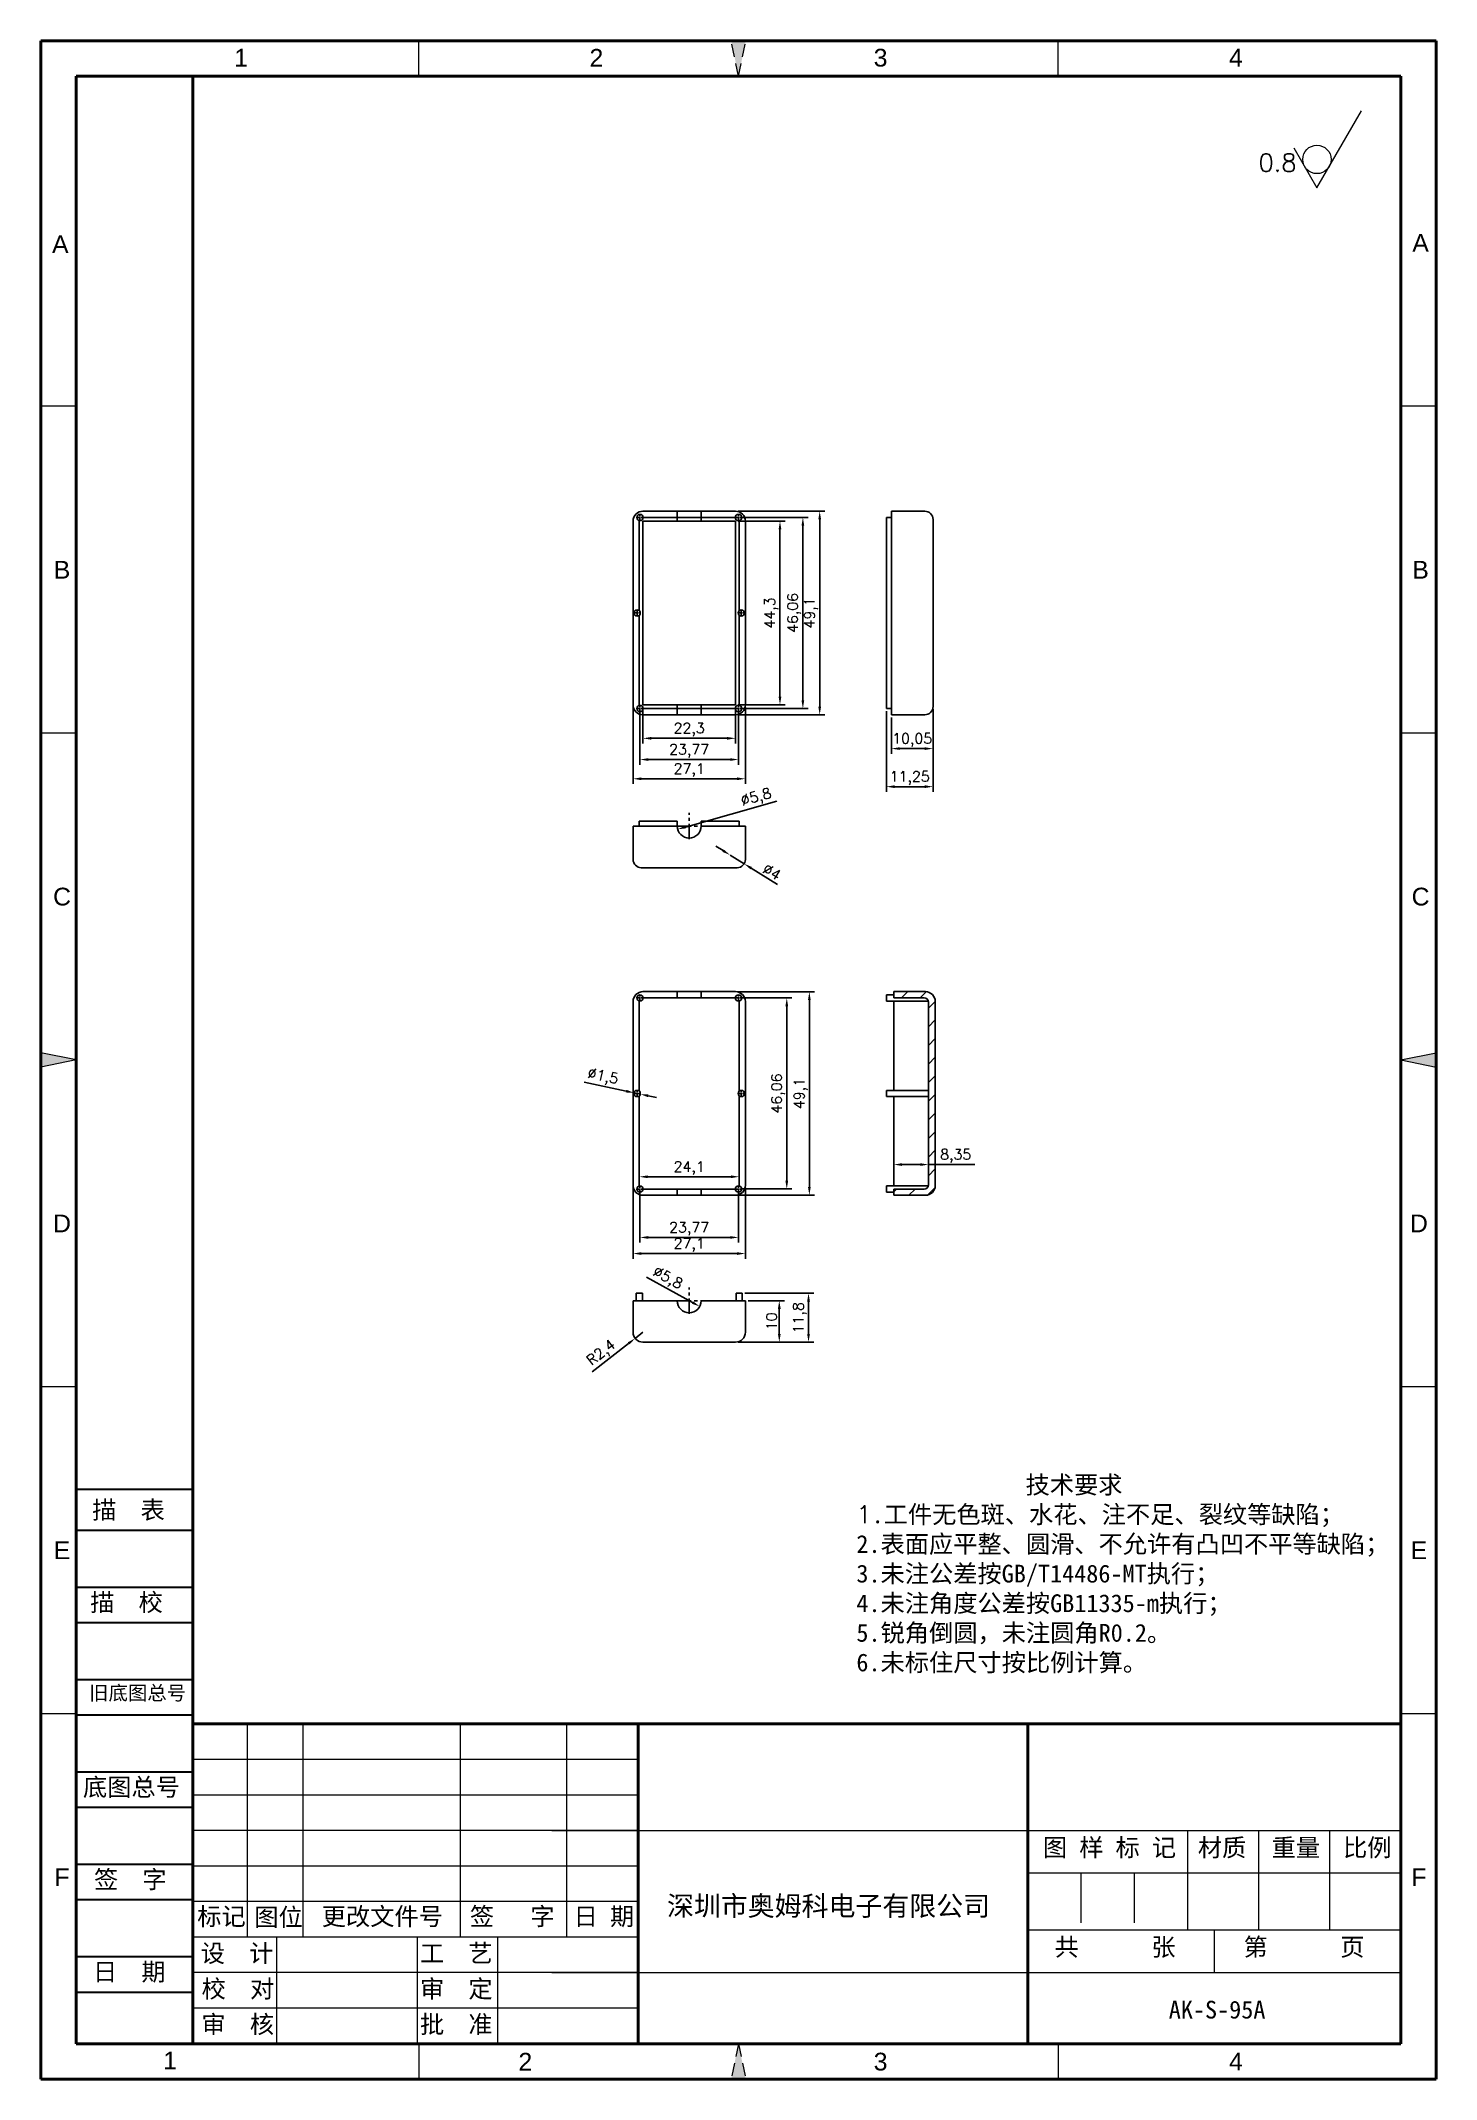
# Model space of a CAD drawing. Header units: millimetres. Extents: x 66954 to 67290, y -471 to 20.
import ezdxf
from ezdxf.enums import TextEntityAlignment as Align

# ---------------------------------------------------------------- set-up
doc = ezdxf.new("R2010")
doc.units = ezdxf.units.MM
for name, pattern in [('ACAD_ISO10W100', [18, 12, -3, 0, -3]), ('CENTER', [50.8, 31.75, -6.35, 6.35, -6.35]), ('HIDDEN2', [4.7625, 3.175, -1.5875])]:
    doc.linetypes.add(name, pattern=pattern)
for name, color, linetype, lineweight in [('dim', 82, 'Continuous', 9), ('图层1', 7, 'ACAD_ISO10W100', 15), ('图层2', 7, 'Continuous', 30), ('图层3', 7, 'Continuous', 15), ('图层4', 7, 'Continuous', 40), ('图层5', 7, 'HIDDEN2', 15), ('细实线', 3, 'Continuous', 18)]:
    doc.layers.add(name, color=color, linetype=linetype, lineweight=lineweight)
doc.layers.add('尺寸线', color=7, linetype='Continuous')
doc.styles.get("Standard").update_dxf_attribs({"font": 'txt', "bigfont": 'gbcbig.shx'})
doc.styles.add('样式 3', font='arial.ttf', dxfattribs={"height": 3.8})
doc.dimstyles.new('ISO-25', dxfattribs={"dimtxt": 2.5, "dimasz": 2.5, "dimexe": 1.25, "dimexo": 0.625, "dimtad": 1, "dimtxsty": 'Standard', "dimcen": 2.5, "dimadec": 0, "dimazin": 0, "dimtfac": 1, "dimtmove": 0, "dimatfit": 3, "dimfxl": 0, "dimarcsym": 0})

# ---------------------------------------------------------------- blocks, each defined once
blk = doc.blocks.new('*D5508')
at = {"layer": 'Defpoints', "color": 0}
for p in [(67123.83, -283.54), (67132, -283.54), (67121.43, -293.54)]:
    blk.add_point(p, dxfattribs=at)
at = {"layer": 'dim', "color": 0, "lineweight": -2}
for p, q in [((67124.46, -283.54), (67133.25, -283.54)), ((67132, -291.54), (67132, -285.54)), ((67122.06, -293.54), (67133.25, -293.54))]:
    blk.add_line(p, q, dxfattribs=at)
at = {"layer": 'dim', "color": 0}
for points in [[(67131.67, -285.54), (67132.34, -285.54), (67132, -283.54)], [(67131.67, -291.54), (67132.34, -291.54), (67132, -293.54)]]:
    blk.add_solid(points, dxfattribs=at)
at = {"layer": 'dim', "color": 0, "insert": (67130.13, -288.54), "char_height": 2.5, "attachment_point": 5, "rotation": 90}
blk.add_mtext('10', dxfattribs=at)
blk = doc.blocks.new('*D5509')
at = {"layer": 'Defpoints', "color": 0}
for p in [(67123.06, -281.74), (67139.05, -281.74), (67121.43, -293.54)]:
    blk.add_point(p, dxfattribs=at)
at = {"layer": 'dim', "color": 0, "lineweight": -2}
for p, q in [((67123.69, -281.74), (67140.3, -281.74)), ((67139.05, -291.54), (67139.05, -283.74)), ((67122.06, -293.54), (67140.3, -293.54))]:
    blk.add_line(p, q, dxfattribs=at)
at = {"layer": 'dim', "color": 0}
for points in [[(67138.72, -283.74), (67139.39, -283.74), (67139.05, -281.74)], [(67138.72, -291.54), (67139.39, -291.54), (67139.05, -293.54)]]:
    blk.add_solid(points, dxfattribs=at)
at = {"layer": 'dim', "color": 0, "insert": (67136.97, -287.64), "char_height": 2.5, "attachment_point": 5, "rotation": 90}
blk.add_mtext('11,8', dxfattribs=at)
blk = doc.blocks.new('*D5510')
at = {"layer": 'Defpoints', "color": 0}
for p in [(67097.24, -292.62), (67099.13, -291.14)]:
    blk.add_point(p, dxfattribs=at)
at = {"layer": 'dim', "color": 0, "lineweight": -2}
for p, q in [((67086.86, -300.72), (67095.66, -293.85)), ((67099.13, -291.14), (67097.24, -292.62))]:
    blk.add_line(p, q, dxfattribs=at)
at = {"layer": 'dim', "color": 0}
blk.add_solid([(67095.46, -293.59), (67095.87, -294.11), (67097.24, -292.62)], dxfattribs=at)
at = {"layer": 'dim', "color": 0, "insert": (67089.19, -296.26), "char_height": 2.5, "attachment_point": 5, "rotation": 37.9778}
blk.add_mtext('R2,4', dxfattribs=at)
blk = doc.blocks.new('*D5511')
at = {"layer": 'Defpoints', "color": 0}
for p in [(67107.74, -282.15), (67112.82, -284.94)]:
    blk.add_point(p, dxfattribs=at)
at = {"layer": 'dim', "color": 0, "lineweight": -2}
blk.add_line((67099.98, -277.87), (67111.07, -283.98), dxfattribs=at)
at = {"layer": 'dim', "color": 0}
blk.add_solid([(67111.23, -283.69), (67110.91, -284.27), (67112.82, -284.94)], dxfattribs=at)
at = {"layer": 'dim', "color": 0, "insert": (67105, -278.26), "char_height": 2.5, "attachment_point": 5, "rotation": 331.157}
blk.add_mtext('∅5,8', dxfattribs=at)
blk = doc.blocks.new('*D5512')
at = {"layer": 'Defpoints', "color": 0}
for p in [(67121.43, -209.03), (67139.25, -209.03), (67121.43, -258.13)]:
    blk.add_point(p, dxfattribs=at)
at = {"layer": 'dim', "color": 0, "lineweight": -2}
for p, q in [((67122.06, -209.03), (67140.5, -209.03)), ((67139.25, -256.13), (67139.25, -211.03)), ((67122.06, -258.13), (67140.5, -258.13))]:
    blk.add_line(p, q, dxfattribs=at)
at = {"layer": 'dim', "color": 0}
for points in [[(67138.92, -211.03), (67139.58, -211.03), (67139.25, -209.03)], [(67138.92, -256.13), (67139.58, -256.13), (67139.25, -258.13)]]:
    blk.add_solid(points, dxfattribs=at)
at = {"layer": 'dim', "color": 0, "insert": (67137.17, -233.58), "char_height": 2.5, "attachment_point": 5, "rotation": 90}
blk.add_mtext('49,1', dxfattribs=at)
blk = doc.blocks.new('*D5513')
at = {"layer": 'Defpoints', "color": 0}
for p in [(67122.17, -210.55), (67133.81, -210.55), (67122.17, -256.61)]:
    blk.add_point(p, dxfattribs=at)
at = {"layer": 'dim', "color": 0, "lineweight": -2}
for p, q in [((67122.79, -210.55), (67135.06, -210.55)), ((67133.81, -254.61), (67133.81, -212.55)), ((67122.79, -256.61), (67135.06, -256.61))]:
    blk.add_line(p, q, dxfattribs=at)
at = {"layer": 'dim', "color": 0}
for points in [[(67133.47, -212.55), (67134.14, -212.55), (67133.81, -210.55)], [(67133.47, -254.61), (67134.14, -254.61), (67133.81, -256.61)]]:
    blk.add_solid(points, dxfattribs=at)
at = {"layer": 'dim', "color": 0, "insert": (67131.72, -233.58), "char_height": 2.5, "attachment_point": 5, "rotation": 90}
blk.add_mtext('46,06', dxfattribs=at)
blk = doc.blocks.new('*D5514')
at = {"layer": 'Defpoints', "color": 0}
for p in [(67096.73, -255.73), (67123.83, -255.73), (67096.73, -272.18)]:
    blk.add_point(p, dxfattribs=at)
at = {"layer": 'dim', "color": 0, "lineweight": -2}
for p, q in [((67096.73, -256.35), (67096.73, -273.43)), ((67123.83, -256.35), (67123.83, -273.43)), ((67121.83, -272.18), (67098.73, -272.18))]:
    blk.add_line(p, q, dxfattribs=at)
at = {"layer": 'dim', "color": 0}
for points in [[(67098.73, -271.84), (67098.73, -272.51), (67096.73, -272.18)], [(67121.83, -271.84), (67121.83, -272.51), (67123.83, -272.18)]]:
    blk.add_solid(points, dxfattribs=at)
at = {"layer": 'dim', "color": 0, "insert": (67110.28, -270.09), "char_height": 2.5, "attachment_point": 5}
blk.add_mtext('27,1', dxfattribs=at)
blk = doc.blocks.new('*D5515')
at = {"layer": 'Defpoints', "color": 0}
for p in [(67098.39, -256.61), (67122.17, -256.61), (67122.17, -268.29)]:
    blk.add_point(p, dxfattribs=at)
at = {"layer": 'dim', "color": 0, "lineweight": -2}
for p, q in [((67098.39, -257.24), (67098.39, -269.54)), ((67122.17, -257.24), (67122.17, -269.54)), ((67100.39, -268.29), (67120.17, -268.29))]:
    blk.add_line(p, q, dxfattribs=at)
at = {"layer": 'dim', "color": 0}
for points in [[(67100.39, -267.96), (67100.39, -268.62), (67098.39, -268.29)], [(67120.17, -267.96), (67120.17, -268.62), (67122.17, -268.29)]]:
    blk.add_solid(points, dxfattribs=at)
at = {"layer": 'dim', "color": 0, "insert": (67110.28, -266.21), "char_height": 2.5, "attachment_point": 5}
blk.add_mtext('23,77', dxfattribs=at)
blk = doc.blocks.new('*D5516')
at = {"layer": 'Defpoints', "color": 0}
for p in [(67098.23, -253.66), (67098.23, -255.73), (67122.33, -255.73)]:
    blk.add_point(p, dxfattribs=at)
at = {"layer": 'dim', "color": 0, "lineweight": -2}
for p, q in [((67098.23, -255.1), (67098.23, -252.41)), ((67120.33, -253.66), (67100.23, -253.66)), ((67122.33, -255.1), (67122.33, -252.41))]:
    blk.add_line(p, q, dxfattribs=at)
at = {"layer": 'dim', "color": 0}
for points in [[(67100.23, -253.33), (67100.23, -253.99), (67098.23, -253.66)], [(67120.33, -253.33), (67120.33, -253.99), (67122.33, -253.66)]]:
    blk.add_solid(points, dxfattribs=at)
at = {"layer": 'dim', "color": 0, "insert": (67110.28, -251.58), "char_height": 2.5, "attachment_point": 5}
blk.add_mtext('24,1', dxfattribs=at)
blk = doc.blocks.new('*D5517')
at = {"layer": 'Defpoints', "color": 0}
for p in [(67097, -233.42), (67098.46, -233.73)]:
    blk.add_point(p, dxfattribs=at)
at = {"layer": 'dim', "color": 0, "lineweight": -2}
for p, q in [((67084.94, -230.85), (67095.04, -233)), ((67098.46, -233.73), (67097, -233.42)), ((67100.42, -234.15), (67102.38, -234.57))]:
    blk.add_line(p, q, dxfattribs=at)
at = {"layer": 'dim', "color": 0}
for points in [[(67095.11, -232.68), (67094.97, -233.33), (67097, -233.42)], [(67100.49, -233.83), (67100.35, -234.48), (67098.46, -233.73)]]:
    blk.add_solid(points, dxfattribs=at)
at = {"layer": 'dim', "color": 0, "insert": (67089.44, -229.68), "char_height": 2.5, "attachment_point": 5, "rotation": 347.9621}
blk.add_mtext('∅1,5', dxfattribs=at)
blk = doc.blocks.new('*D5518')
at = {"layer": 'Defpoints', "color": 0}
for p in [(67167.97, -250.72), (67159.62, -256.63), (67167.97, -255.63)]:
    blk.add_point(p, dxfattribs=at)
at = {"layer": 'dim', "color": 0, "lineweight": -2}
for p, q in [((67159.62, -256), (67159.62, -249.47)), ((67167.97, -255), (67167.97, -249.47)), ((67161.62, -250.72), (67165.97, -250.72)), ((67167.97, -250.72), (67179.13, -250.72))]:
    blk.add_line(p, q, dxfattribs=at)
at = {"layer": 'dim', "color": 0}
for points in [[(67161.62, -250.38), (67161.62, -251.05), (67159.62, -250.72)], [(67165.97, -250.38), (67165.97, -251.05), (67167.97, -250.72)]]:
    blk.add_solid(points, dxfattribs=at)
at = {"layer": 'dim', "color": 0, "insert": (67174.55, -248.63), "char_height": 2.5, "attachment_point": 5}
blk.add_mtext('8,35', dxfattribs=at)
blk = doc.blocks.new('*D5519')
at = {"layer": 'Defpoints', "color": 0}
for p in [(67121.43, -93.17), (67141.74, -93.17), (67121.43, -142.27)]:
    blk.add_point(p, dxfattribs=at)
at = {"layer": 'dim', "color": 0, "lineweight": -2}
for p, q in [((67122.06, -93.17), (67142.99, -93.17)), ((67141.74, -140.27), (67141.74, -95.17)), ((67122.06, -142.27), (67142.99, -142.27))]:
    blk.add_line(p, q, dxfattribs=at)
at = {"layer": 'dim', "color": 0}
for points in [[(67141.41, -95.17), (67142.08, -95.17), (67141.74, -93.17)], [(67141.41, -140.27), (67142.08, -140.27), (67141.74, -142.27)]]:
    blk.add_solid(points, dxfattribs=at)
at = {"layer": 'dim', "color": 0, "insert": (67139.66, -117.72), "char_height": 2.5, "attachment_point": 5, "rotation": 90}
blk.add_mtext('49,1', dxfattribs=at)
blk = doc.blocks.new('*D5520')
at = {"layer": 'Defpoints', "color": 0}
for p in [(67122.17, -94.69), (67137.69, -94.69), (67122.17, -140.76)]:
    blk.add_point(p, dxfattribs=at)
at = {"layer": 'dim', "color": 0, "lineweight": -2}
for p, q in [((67122.79, -94.69), (67138.94, -94.69)), ((67137.69, -138.76), (67137.69, -96.69)), ((67122.79, -140.76), (67138.94, -140.76))]:
    blk.add_line(p, q, dxfattribs=at)
at = {"layer": 'dim', "color": 0}
for points in [[(67137.35, -96.69), (67138.02, -96.69), (67137.69, -94.69)], [(67137.35, -138.76), (67138.02, -138.76), (67137.69, -140.76)]]:
    blk.add_solid(points, dxfattribs=at)
at = {"layer": 'dim', "color": 0, "insert": (67135.6, -117.72), "char_height": 2.5, "attachment_point": 5, "rotation": 90}
blk.add_mtext('46,06', dxfattribs=at)
blk = doc.blocks.new('*D5521')
at = {"layer": 'Defpoints', "color": 0}
for p in [(67121.43, -95.57), (67121.43, -139.87), (67132.17, -139.87)]:
    blk.add_point(p, dxfattribs=at)
at = {"layer": 'dim', "color": 0, "lineweight": -2}
for p, q in [((67122.06, -95.57), (67133.42, -95.57)), ((67132.17, -97.57), (67132.17, -137.87)), ((67122.06, -139.87), (67133.42, -139.87))]:
    blk.add_line(p, q, dxfattribs=at)
at = {"layer": 'dim', "color": 0}
for points in [[(67131.83, -97.57), (67132.5, -97.57), (67132.17, -95.57)], [(67131.83, -137.87), (67132.5, -137.87), (67132.17, -139.87)]]:
    blk.add_solid(points, dxfattribs=at)
at = {"layer": 'dim', "color": 0, "insert": (67130.08, -117.72), "char_height": 2.5, "attachment_point": 5, "rotation": 90}
blk.add_mtext('44,3', dxfattribs=at)
blk = doc.blocks.new('*D5522')
at = {"layer": 'Defpoints', "color": 0}
for p in [(67096.73, -139.87), (67123.83, -139.87), (67096.73, -157.7)]:
    blk.add_point(p, dxfattribs=at)
at = {"layer": 'dim', "color": 0, "lineweight": -2}
for p, q in [((67096.73, -140.5), (67096.73, -158.95)), ((67123.83, -140.5), (67123.83, -158.95)), ((67121.83, -157.7), (67098.73, -157.7))]:
    blk.add_line(p, q, dxfattribs=at)
at = {"layer": 'dim', "color": 0}
for points in [[(67098.73, -157.36), (67098.73, -158.03), (67096.73, -157.7)], [(67121.83, -157.36), (67121.83, -158.03), (67123.83, -157.7)]]:
    blk.add_solid(points, dxfattribs=at)
at = {"layer": 'dim', "color": 0, "insert": (67110.28, -155.61), "char_height": 2.5, "attachment_point": 5}
blk.add_mtext('27,1', dxfattribs=at)
blk = doc.blocks.new('*D5523')
at = {"layer": 'Defpoints', "color": 0}
for p in [(67098.39, -140.76), (67122.17, -140.76), (67122.17, -153.06)]:
    blk.add_point(p, dxfattribs=at)
at = {"layer": 'dim', "color": 0, "lineweight": -2}
for p, q in [((67098.39, -141.38), (67098.39, -154.31)), ((67122.17, -141.38), (67122.17, -154.31)), ((67100.39, -153.06), (67120.17, -153.06))]:
    blk.add_line(p, q, dxfattribs=at)
at = {"layer": 'dim', "color": 0}
for points in [[(67100.39, -152.73), (67100.39, -153.39), (67098.39, -153.06)], [(67120.17, -152.73), (67120.17, -153.39), (67122.17, -153.06)]]:
    blk.add_solid(points, dxfattribs=at)
at = {"layer": 'dim', "color": 0, "insert": (67110.28, -150.98), "char_height": 2.5, "attachment_point": 5}
blk.add_mtext('23,77', dxfattribs=at)
blk = doc.blocks.new('*D5524')
at = {"layer": 'Defpoints', "color": 0}
for p in [(67099.13, -139.87), (67121.43, -139.87), (67121.43, -147.94)]:
    blk.add_point(p, dxfattribs=at)
at = {"layer": 'dim', "color": 0, "lineweight": -2}
for p, q in [((67099.13, -140.5), (67099.13, -149.19)), ((67121.43, -140.5), (67121.43, -149.19)), ((67101.13, -147.94), (67119.43, -147.94))]:
    blk.add_line(p, q, dxfattribs=at)
at = {"layer": 'dim', "color": 0}
for points in [[(67101.13, -147.61), (67101.13, -148.27), (67099.13, -147.94)], [(67119.43, -147.61), (67119.43, -148.27), (67121.43, -147.94)]]:
    blk.add_solid(points, dxfattribs=at)
at = {"layer": 'dim', "color": 0, "insert": (67110.28, -145.86), "char_height": 2.5, "attachment_point": 5}
blk.add_mtext('22,3', dxfattribs=at)
blk = doc.blocks.new('*D5525')
at = {"layer": 'Defpoints', "color": 0}
for p in [(67107.49, -169.88), (67113.07, -168.3)]:
    blk.add_point(p, dxfattribs=at)
at = {"layer": 'dim', "color": 0, "lineweight": -2}
blk.add_line((67131.44, -163.12), (67109.41, -169.33), dxfattribs=at)
at = {"layer": 'dim', "color": 0}
blk.add_solid([(67109.32, -169.01), (67109.5, -169.65), (67107.49, -169.88)], dxfattribs=at)
at = {"layer": 'dim', "color": 0, "insert": (67126.47, -162.36), "char_height": 2.5, "attachment_point": 5, "rotation": 15.7409}
blk.add_mtext('∅5,8', dxfattribs=at)
blk = doc.blocks.new('*D5526')
at = {"layer": 'Defpoints', "color": 0}
for p in [(67120.13, -176.08), (67123.53, -178.19)]:
    blk.add_point(p, dxfattribs=at)
at = {"layer": 'dim', "color": 0, "lineweight": -2}
for p, q in [((67118.43, -175.03), (67116.73, -173.97)), ((67120.13, -176.08), (67123.53, -178.19)), ((67131.53, -183.16), (67125.23, -179.25))]:
    blk.add_line(p, q, dxfattribs=at)
at = {"layer": 'dim', "color": 0}
for points in [[(67118.61, -174.75), (67118.26, -175.31), (67120.13, -176.08)], [(67125.4, -178.97), (67125.05, -179.53), (67123.53, -178.19)]]:
    blk.add_solid(points, dxfattribs=at)
at = {"layer": 'dim', "color": 0, "insert": (67130.22, -180.14), "char_height": 2.5, "attachment_point": 5, "rotation": 328.1714}
blk.add_mtext('∅4', dxfattribs=at)
blk = doc.blocks.new('*D5527')
at = {"layer": 'Defpoints', "color": 0}
for p in [(67159.03, -142.27), (67169.08, -140.27), (67169.08, -150.42)]:
    blk.add_point(p, dxfattribs=at)
at = {"layer": 'dim', "color": 0, "lineweight": -2}
for p, q in [((67169.08, -140.9), (67169.08, -151.67)), ((67159.03, -142.9), (67159.03, -151.67)), ((67161.03, -150.42), (67167.08, -150.42))]:
    blk.add_line(p, q, dxfattribs=at)
at = {"layer": 'dim', "color": 0}
for points in [[(67161.03, -150.09), (67161.03, -150.75), (67159.03, -150.42)], [(67167.08, -150.09), (67167.08, -150.75), (67169.08, -150.42)]]:
    blk.add_solid(points, dxfattribs=at)
at = {"layer": 'dim', "color": 0, "insert": (67164.05, -148.34), "char_height": 2.5, "attachment_point": 5}
blk.add_mtext('10,05', dxfattribs=at)
blk = doc.blocks.new('*D5528')
at = {"layer": 'Defpoints', "color": 0}
for p in [(67157.83, -140.77), (67169.08, -140.27), (67169.08, -159.6)]:
    blk.add_point(p, dxfattribs=at)
at = {"layer": 'dim', "color": 0, "lineweight": -2}
for p, q in [((67157.83, -141.4), (67157.83, -160.85)), ((67169.08, -140.9), (67169.08, -160.85)), ((67159.83, -159.6), (67167.08, -159.6))]:
    blk.add_line(p, q, dxfattribs=at)
at = {"layer": 'dim', "color": 0}
for points in [[(67159.83, -159.26), (67159.83, -159.93), (67157.83, -159.6)], [(67167.08, -159.26), (67167.08, -159.93), (67169.08, -159.6)]]:
    blk.add_solid(points, dxfattribs=at)
at = {"layer": 'dim', "color": 0, "insert": (67163.45, -157.51), "char_height": 2.5, "attachment_point": 5}
blk.add_mtext('11,25', dxfattribs=at)

msp = doc.modelspace()

# ---------------------------------------------------------------- hatches: boundary and pattern name
h = msp.add_hatch()
h.set_pattern_fill('ANSI31', color=8, style=0)
h.set_pattern_definition([(45, (-436.7595, 10.1378), (-2.24506403, 2.24506403), [])])
h.paths.add_polyline_path([(67167.217, -209.028), (67159.617, -209.028), (67159.617, -210.528), (67166.967, -210.528, -0.4142136), (67167.967, -211.528), (67167.967, -255.628, -0.4142136), (67166.967, -256.628), (67159.617, -256.628), (67159.617, -258.128), (67167.217, -258.128, 0.4142136), (67169.617, -255.728), (67169.617, -211.428, 0.4142136)])
at = {"layer": '图层1'}
for points in [[(66962.494, -225.505), (66953.928, -223.742), (66953.928, -227.268)], [(67281.836, -225.505), (67290.402, -223.742), (67290.402, -227.268)]]:
    msp.add_hatch(color=0, dxfattribs=at).paths.add_polyline_path(points)
at = {"layer": '图层5'}
for points in [[(67122.165, 11.688), (67120.402, 20.254), (67123.928, 20.254)], [(67122.165, -462.699), (67120.402, -471.265), (67123.928, -471.265)]]:
    msp.add_hatch(color=0, dxfattribs=at).paths.add_polyline_path(points)

# ---------------------------------------------------------------- linework, layer by layer
for p, q in [((67107.381, -95.573), (67107.381, -93.173)), ((67113.181, -95.573), (67113.181, -93.173)), ((67159.026, -93.173), (67167.076, -93.173)), ((67159.026, -93.173), (67159.026, -142.273)), ((67157.826, -140.773), (67157.826, -94.673)), ((67157.826, -94.673), (67159.026, -94.673)), ((67169.076, -95.173), (67169.076, -140.273)), ((67099.131, -118.282), (67099.131, -117.164)), ((67121.431, -118.282), (67121.431, -117.164)), ((67107.381, -139.873), (67107.381, -142.273)), ((67113.181, -139.873), (67113.181, -142.273)), ((67157.826, -140.773), (67159.026, -140.773)), ((67167.076, -142.273), (67159.026, -142.273)), ((67096.731, -169.089), (67096.731, -177.139)), ((67107.381, -169.089), (67096.731, -169.089)), ((67098.231, -167.889), (67107.381, -167.889)), ((67098.231, -167.889), (67098.231, -169.089)), ((67107.381, -169.089), (67107.381, -167.889)), ((67113.181, -169.089), (67113.181, -167.889)), ((67113.181, -167.889), (67122.331, -167.889)), ((67123.831, -169.089), (67113.181, -169.089)), ((67122.331, -167.889), (67122.331, -169.089)), ((67123.831, -169.089), (67123.831, -177.139)), ((67121.831, -179.139), (67098.731, -179.139)), ((67107.381, -210.528), (67107.381, -209.028)), ((67113.181, -210.528), (67113.181, -209.028)), ((67157.817, -209.796), (67159.617, -209.796)), ((67157.817, -209.796), (67157.817, -211.296)), ((67157.817, -211.296), (67167.967, -211.296)), ((67159.617, -209.028), (67167.217, -209.028)), ((67159.617, -210.528), (67159.617, -209.028)), ((67159.617, -210.528), (67166.967, -210.528)), ((67159.617, -232.828), (67159.617, -211.296)), ((67167.967, -255.628), (67167.967, -211.528)), ((67169.617, -211.428), (67169.617, -255.728)), ((67157.817, -232.828), (67167.967, -232.828)), ((67157.817, -232.828), (67157.817, -234.328)), ((67157.817, -234.328), (67167.967, -234.328)), ((67159.617, -255.861), (67159.617, -234.328)), ((67107.381, -256.628), (67107.381, -258.128)), ((67113.181, -256.628), (67113.181, -258.128)), ((67157.817, -255.861), (67167.967, -255.861)), ((67157.817, -257.361), (67157.817, -255.861)), ((67157.817, -257.361), (67159.617, -257.361)), ((67159.617, -258.128), (67159.617, -256.628)), ((67159.617, -256.628), (67166.967, -256.628)), ((67167.217, -258.128), (67159.617, -258.128)), ((67098.998, -283.544), (67096.731, -283.544)), ((67096.731, -283.544), (67096.731, -291.144)), ((67097.498, -281.744), (67097.498, -283.544)), ((67097.498, -281.744), (67098.998, -281.744)), ((67098.998, -281.744), (67098.998, -283.544)), ((67098.998, -283.544), (67107.381, -283.544)), ((67113.181, -283.544), (67122.331, -283.544)), ((67121.563, -281.744), (67121.563, -283.544)), ((67123.063, -281.744), (67121.563, -281.744)), ((67122.331, -283.544), (67123.831, -283.544)), ((67123.063, -281.744), (67123.063, -283.544)), ((67123.831, -283.544), (67123.831, -291.144)), ((67121.431, -293.544), (67099.131, -293.544))]:
    msp.add_line(p, q)
at = {"color": 1, "linetype": 'CENTER', "ltscale": 0.03}
for p, q in [((67097.568, -94.691), (67099.218, -94.691)), ((67098.393, -95.516), (67098.393, -93.866)), ((67121.343, -94.691), (67122.993, -94.691)), ((67122.168, -95.516), (67122.168, -93.866)), ((67096.906, -117.723), (67098.556, -117.723)), ((67097.731, -118.548), (67097.731, -116.898)), ((67122.006, -117.723), (67123.656, -117.723)), ((67122.831, -118.548), (67122.831, -116.898)), ((67097.568, -140.756), (67099.218, -140.756)), ((67098.393, -141.581), (67098.393, -139.931)), ((67121.343, -140.756), (67122.993, -140.756)), ((67122.168, -141.581), (67122.168, -139.931)), ((67097.568, -210.546), (67099.218, -210.546)), ((67098.393, -211.371), (67098.393, -209.721)), ((67121.343, -210.546), (67122.993, -210.546)), ((67122.168, -211.371), (67122.168, -209.721)), ((67096.906, -233.578), (67098.556, -233.578)), ((67097.731, -234.403), (67097.731, -232.753)), ((67122.006, -233.578), (67123.656, -233.578)), ((67122.831, -234.403), (67122.831, -232.753)), ((67097.568, -256.611), (67099.218, -256.611)), ((67098.393, -257.436), (67098.393, -255.786)), ((67121.343, -256.611), (67122.993, -256.611)), ((67122.168, -257.436), (67122.168, -255.786))]:
    msp.add_line(p, q, dxfattribs=at)
at = {"color": 1, "linetype": 'CENTER', "ltscale": 0.116}
for p, q in [((67110.281, -172.279), (67110.281, -165.899)), ((67107.091, -169.089), (67113.471, -169.089)), ((67107.091, -283.544), (67113.471, -283.544)), ((67110.281, -286.734), (67110.281, -280.354))]:
    msp.add_line(p, q, dxfattribs=at)
for points in [[(67099.131, -142.273), (67121.431, -142.273, 0.4142136), (67123.831, -139.873), (67123.831, -95.573, 0.4142136), (67121.431, -93.173), (67099.131, -93.173, 0.4142136), (67096.731, -95.573), (67096.731, -139.873, 0.4142136)], [(67099.131, -258.128), (67121.431, -258.128, 0.4142136), (67123.831, -255.728), (67123.831, -211.428, 0.4142136), (67121.431, -209.028), (67099.131, -209.028, 0.4142136), (67096.731, -211.428), (67096.731, -255.728, 0.4142136)]]:
    msp.add_lwpolyline(points, format="xyb", close=True)
for points in [[(67098.243, -95.426, 0.04123), (67098.231, -95.573), (67098.231, -117.164)], [(67122.331, -117.164), (67122.331, -95.573, 0.04123), (67122.318, -95.426, 0.04123)], [(67098.231, -118.282), (67098.231, -139.873, 0.04123), (67098.243, -140.021, 0.04123)], [(67122.318, -140.021, 0.04123), (67122.331, -139.873), (67122.331, -118.282)], [(67098.243, -211.281, 0.04123), (67098.231, -211.428), (67098.231, -233.019)], [(67122.331, -233.019), (67122.331, -211.428, 0.04123), (67122.318, -211.281, 0.04123)], [(67098.231, -234.137), (67098.231, -255.728, 0.04123), (67098.243, -255.876, 0.04123)], [(67122.318, -255.876, 0.04123), (67122.331, -255.728), (67122.331, -234.137)]]:
    msp.add_lwpolyline(points, format="xyb")
for points in [[(67121.431, -94.673), (67099.131, -94.673)], [(67121.431, -95.573), (67099.131, -95.573)], [(67099.131, -95.573), (67099.131, -117.164)], [(67121.431, -117.164), (67121.431, -95.573)], [(67099.131, -139.873), (67099.131, -118.282)], [(67121.431, -118.282), (67121.431, -139.873)], [(67121.431, -139.873), (67099.131, -139.873)], [(67099.131, -140.773), (67121.431, -140.773)], [(67121.431, -210.528), (67099.131, -210.528)], [(67099.131, -256.628), (67121.431, -256.628)]]:
    msp.add_lwpolyline(points)
for centre in [(67098.393, -94.691), (67122.168, -94.691), (67097.731, -117.723), (67122.831, -117.723), (67098.393, -140.756), (67122.168, -140.756), (67098.393, -210.546), (67122.168, -210.546), (67097.731, -233.578), (67122.831, -233.578), (67098.393, -256.611), (67122.168, -256.611)]:
    msp.add_circle(centre, 0.75)
for centre, radius, start, end in [((67167.076, -95.173), 2, 0, 90), ((67167.076, -140.273), 2, 270, 0), ((67110.281, -169.089), 2.9, 180, 0), ((67098.731, -177.139), 2, 180, 270), ((67121.831, -177.139), 2, 270, 0), ((67166.967, -211.528), 1, 0, 90), ((67167.217, -211.428), 2.4, 0, 90), ((67166.967, -255.628), 1, 270, 0), ((67167.217, -255.728), 2.4, 270, 0), ((67110.281, -283.544), 2.9, 180, 360), ((67099.131, -291.144), 2.4, 180, 270), ((67121.431, -291.144), 2.4, 270, 0)]:
    msp.add_arc(centre, radius, start, end)
at = {"layer": '图层1', "color": 0}
for p, q in [((67045.07, 11.688), (67045.07, 20.254)), ((67199.259, 11.688), (67199.259, 20.254)), ((66962.494, -67.89), (66953.928, -67.89)), ((67290.402, -67.89), (67281.836, -67.89)), ((66962.494, -146.698), (66953.928, -146.698)), ((67290.402, -146.698), (67281.836, -146.698)), ((66962.494, -225.505), (66953.928, -223.742)), ((66962.494, -225.505), (66953.928, -227.268)), ((67281.836, -225.505), (67290.402, -223.742)), ((67281.836, -225.505), (67290.402, -227.268)), ((66962.494, -304.313), (66953.928, -304.313)), ((67290.402, -304.313), (67281.836, -304.313)), ((66962.494, -383.121), (66953.928, -383.121)), ((67290.402, -383.121), (67281.836, -383.121)), ((67204.741, -421.582), (67204.741, -435.288)), ((67217.59, -421.582), (67217.59, -435.288)), ((67017.223, -437.001), (67017.223, -428.435)), ((67017.223, -437.001), (67017.223, -428.435))]:
    msp.add_line(p, q, dxfattribs=at)
at = {"layer": '图层2', "color": 0}
for p, q in [((66990.61, -329.069), (66962.494, -329.069)), ((66990.61, -338.955), (66962.494, -338.955)), ((66990.61, -338.955), (66975.674, -338.955)), ((66990.61, -352.661), (66962.494, -352.661)), ((66990.61, -361.227), (66962.494, -361.227)), ((66990.61, -361.227), (66975.674, -361.227)), ((66990.61, -361.227), (66975.674, -361.227)), ((66990.61, -374.933), (66962.494, -374.933)), ((66990.61, -383.499), (66962.494, -383.499)), ((66990.61, -383.499), (66975.674, -383.499)), ((66990.61, -397.204), (66962.494, -397.204)), ((66990.61, -405.77), (66962.494, -405.77)), ((66990.61, -405.77), (66975.674, -405.77)), ((66990.61, -419.476), (66962.494, -419.476)), ((66990.61, -428.042), (66962.494, -428.042)), ((66990.61, -428.042), (66975.674, -428.042)), ((66990.61, -441.748), (66962.494, -441.748)), ((66990.61, -450.314), (66962.494, -450.314))]:
    msp.add_line(p, q, dxfattribs=at)
at = {"layer": '图层3', "color": 0}
for p, q in [((67003.785, -437.001), (67003.785, -385.605)), ((67017.223, -428.435), (67017.223, -385.605)), ((67055.105, -436.899), (67055.105, -385.605)), ((67080.804, -436.875), (67080.804, -385.605)), ((67097.936, -394.171), (66990.61, -394.171)), ((67097.936, -402.737), (66990.61, -402.737)), ((67097.936, -402.737), (66990.61, -402.737)), ((67097.936, -411.303), (66990.61, -411.303)), ((67077.131, -411.303), (67281.836, -411.303)), ((67230.439, -411.303), (67230.439, -435.288)), ((67247.571, -411.303), (67247.571, -435.288)), ((67264.704, -411.303), (67264.704, -435.288)), ((67097.936, -419.869), (66990.61, -419.869)), ((67281.836, -421.582), (67191.892, -421.582)), ((67230.439, -421.582), (67230.439, -435.288)), ((67097.936, -428.435), (66990.61, -428.435)), ((67097.936, -437.001), (66990.61, -437.001)), ((67010.844, -462.699), (67010.844, -437.001)), ((67044.788, -462.699), (67044.788, -436.899)), ((67064.107, -462.597), (67064.107, -436.899)), ((67281.836, -435.288), (67191.892, -435.288)), ((67236.864, -435.288), (67236.864, -445.567)), ((67097.936, -445.567), (66990.61, -445.567)), ((67097.936, -445.567), (66991.075, -445.567)), ((67077.131, -445.567), (67281.836, -445.567)), ((66990.61, -450.314), (66990.367, -450.314)), ((67097.936, -454.133), (66990.61, -454.133)), ((67045.07, -462.699), (67045.07, -471.265)), ((67199.259, -462.699), (67199.259, -471.265)), ((67199.259, -462.699), (67199.259, -471.265))]:
    msp.add_line(p, q, dxfattribs=at)
at = {"layer": '图层4', "color": 0}
for p, q in [((66990.61, -462.699), (66990.61, 11.688)), ((66990.61, -385.605), (66990.61, -462.699)), ((67281.836, -385.605), (66990.61, -385.605)), ((67152.946, -385.605), (66998.758, -385.605)), ((67097.936, -462.699), (67097.936, -385.605)), ((67191.892, -462.699), (67191.892, -385.605)), ((66990.61, -421.582), (66990.61, -462.699))]:
    msp.add_line(p, q, dxfattribs=at)
at = {"layer": '图层5', "color": 0}
for p, q in [((67122.165, 11.688), (67120.402, 20.254)), ((67122.165, 11.688), (67123.928, 20.254)), ((67097.936, -437.001), (66990.61, -437.001)), ((67122.165, -462.699), (67120.402, -471.265)), ((67122.165, -462.699), (67123.928, -471.265))]:
    msp.add_line(p, q, dxfattribs=at)
at = {"layer": '尺寸线', "color": 0, "lineweight": 40}
for p, q in [((66953.928, 20.254), (67290.402, 20.254)), ((66953.928, 20.254), (66953.928, -471.265)), ((67290.402, 20.254), (67290.402, -471.265)), ((66962.494, 11.688), (67281.836, 11.688)), ((66962.494, 11.688), (66962.494, -462.699)), ((67281.836, 11.688), (67281.836, -462.699)), ((66962.494, -462.699), (67281.836, -462.699)), ((66953.928, -471.265), (67290.402, -471.265))]:
    msp.add_line(p, q, dxfattribs=at)
at = {"layer": '细实线', "color": 0}
for p, q in [((67261.636, -15.211), (67272.343, 3.334)), ((67256.06, -5.553), (67261.636, -15.211))]:
    msp.add_line(p, q, dxfattribs=at)
msp.add_circle((67261.636, -8.358), 3.426, dxfattribs=at)

# ---------------------------------------------------------------- texts
at = {"layer": '图层1', "color": 0, "style": '样式 3'}
for s, p in [('B', (66959.053, -107.294)), ('B', (67286.627, -107.294)), ('C', (66959.053, -186.102)), ('C', (67286.627, -186.102)), ('D', (66959.053, -264.909)), ('D', (67286.226, -264.909)), ('E', (66959.053, -343.717)), ('E', (67286.226, -343.717)), ('F', (66959.053, -422.524)), ('F', (67286.226, -422.524))]:
    msp.add_text(s, height=4.283, dxfattribs=at).set_placement(p, align=Align.MIDDLE)
at = {"layer": '图层1', "color": 0, "attachment_point": 1}
for s, insert, char_height, width in [('{\\fSimSun|b0|i0|c134|p2;图 样 标 记}', (67195.571, -413.247), 4.28302, 53.13738), ('{\\fSimSun|b0|i0|c134|p2;材质 }', (67232.927, -413.265), 4.28302, 35.72091), ('{\\fSimSun|b0|i0|c134|p2;深圳市奥姆科电子有限公司}', (67104.924, -427.085), 4.75891, 89.92113), ('{\\fSimSun|b0|i0|c134|p2;标记}', (66991.661, -429.856), 4.28302, 11.99246), ('{\\fSimSun|b0|i0|c134|p2;图位}', (67005.416, -430.029), 4.28302, 11.99246), ('{\\fSimSun|b0|i0|c134|p2;更改文件号}', (67021.677, -429.856), 4.28302, 35.72091), ('{\\fSimSun|b0|i0|c134|p2;审  核}', (66992.669, -455.878), 4.28302, 34.73239), ('{\\fSimSun|b0|i0|c134|p2;批  准}', (67045.362, -455.878), 4.28302, 35.72091)]:
    msp.add_mtext(s, dxfattribs=dict(at, insert=insert, char_height=char_height, width=width))
at = {"layer": '图层2', "color": 0, "attachment_point": 1}
for s, insert, char_height, width in [('{\\fSimSun|b0|i0|c134|p2;描\\fSimSun|b0|i0|c0|p2;  \\fSimSun|b0|i0|c134|p2;表}', (66966.322, -331.86), 4.28297, 47.9936), ('{\\fSimSun|b0|i0|c134|p2;描\\fSimSun|b0|i0|c0|p2;  \\fSimSun|b0|i0|c134|p2;校}', (66965.834, -354.131), 4.28297, 47.9936), ('{\\fSimSun|b0|i0|c134|p2;旧底图总号}', (66965.593, -376.403), 3.42642, 47.9936), ('{\\fSimSun|b0|i0|c134|p2;底图总号}', (66964.107, -398.674), 4.28297, 47.9936), ('{\\fSimSun|b0|i0|c134|p2;重量 }', (67250.71, -413.265), 4.28302, 35.72091), ('{\\fSimSun|b0|i0|c134|p2;比例 }', (67267.942, -413.265), 4.28302, 35.72091), ('{\\fSimSun|b0|i0|c134|p2;签\\fSimSun|b0|i0|c0|p2;  \\fSimSun|b0|i0|c134|p2;字}', (66966.76, -420.946), 4.28297, 47.9936), ('{\\fSimSun|b0|i0|c134|p2;签   字}', (67057.392, -429.856), 4.28302, 35.72091), ('{\\fSimSun|b0|i0|c134|p2;日 期}', (67082.412, -429.856), 4.28302, 35.72091), ('{\\fSimSun|b0|i0|c134|p2;共      张}', (67198.394, -437.232), 4.28302, 47.38766), ('{\\fSimSun|b0|i0|c134|p2;第      页}', (67243.936, -437.232), 4.28302, 43.98508), ('{\\fSimSun|b0|i0|c134|p2;设  计}', (66992.503, -438.745), 4.28302, 33.20026), ('{\\fSimSun|b0|i0|c134|p2;工  艺}', (67045.362, -438.745), 4.28302, 35.72091), ('{\\fSimSun|b0|i0|c134|p2;日\\fSimSun|b0|i0|c0|p2;  \\fSimSun|b0|i0|c134|p2;期}', (66966.516, -443.217), 4.28297, 47.9936), ('{\\fSimSun|b0|i0|c134|p2;校  对}', (66992.709, -447.312), 4.28302, 31.05498), ('{\\fSimSun|b0|i0|c134|p2;审  定}', (67045.362, -447.312), 4.28302, 35.72091), ('{\\fSimSun|b0|i0|c134|p2;AK-S-95A}', (67225.91, -452.346), 4.28302, 43.98508)]:
    msp.add_mtext(s, dxfattribs=dict(at, insert=insert, char_height=char_height, width=width))
at = {"layer": '图层3', "color": 0, "insert": (67150.588, -325.789), "char_height": 4.28302, "width": 202.86245, "attachment_point": 1}
msp.add_mtext('{\\fSimSun|b0|i0|c134|p54;              技术要求\\P}1{\\fSimSun|b0|i0|c134|p54;.工件无色斑、水花、注不足、裂纹等缺陷；\\P2.表面应平整、圆滑、不允许有凸凹不平等缺陷；\\P3.未注公差按GB/T14486-MT执行；\\P4.未注角度公差按GB11335-m执行；\\P5.锐角倒圆，未注圆角R0.2。}\\P{\\fSimSun|b0|i0|c134|p2;6.未标住尺寸按比例计算。}', dxfattribs=at)
at = {"layer": '图层5', "color": 0, "style": '样式 3'}
for s, p in [('1', (67002.24, 16.179)), ('2', (67087.9, 16.179)), ('3', (67156.429, 16.179)), ('4', (67242.089, 16.179)), ('A', (66958.637, -28.799)), ('A', (67286.627, -28.486)), ('1', (66985.108, -466.758)), ('2', (67070.768, -467.014)), ('3', (67156.429, -467.014)), ('4', (67242.089, -467.014))]:
    msp.add_text(s, height=4.283, dxfattribs=at).set_placement(p, align=Align.MIDDLE)
at = {"layer": '细实线', "color": 0, "insert": (67247.552, -6.988), "char_height": 4.283, "width": 15.99044, "attachment_point": 1}
msp.add_mtext('0.8', dxfattribs=at)

# ---------------------------------------------------------------- dimensions: what is measured, and where the dimension line sits
at = {"layer": 'dim'}
for base, p1, p2, picture, middle in [((67141.743, -93.173), (67121.431, -142.273), (67121.431, -93.173), '*D5519', (67139.66, -117.723)), ((67132.166, -139.873), (67121.431, -95.573), (67121.431, -139.873), '*D5521', (67130.082, -117.723)), ((67137.6866, -94.6908), (67122.1681, -140.7557), (67122.1681, -94.6908), '*D5520', (67135.6032, -117.7233)), ((67139.252, -209.028), (67121.431, -258.128), (67121.431, -209.028), '*D5512', (67137.168, -233.578)), ((67133.807, -210.5458), (67122.1681, -256.6107), (67122.1681, -210.5458), '*D5513', (67131.7236, -233.5783)), ((67139.053, -281.744), (67121.431, -293.544), (67123.063, -281.744), '*D5509', (67136.97, -287.644)), ((67132.003, -283.544), (67121.431, -293.544), (67123.831, -283.544), '*D5508', (67130.128, -288.544))]:
    dim = msp.add_linear_dim(base=base, p1=p1, p2=p2, angle=90, dimstyle='ISO-25', override={"dimasz": 2}, dxfattribs=at)
    dim.commit()
    dim.dimension.update_dxf_attribs({"geometry": picture, "text_midpoint": middle})
for base, p1, p2, picture, middle in [((67096.731, -157.695), (67123.831, -139.873), (67096.731, -139.873), '*D5522', (67110.281, -155.612)), ((67122.1681, -153.06), (67098.3933, -140.7557), (67122.1681, -140.7557), '*D5523', (67110.2807, -150.9766)), ((67121.431, -147.94), (67099.131, -139.873), (67121.431, -139.873), '*D5524', (67110.281, -145.857)), ((67169.076, -159.597), (67157.826, -140.773), (67169.076, -140.273), '*D5528', (67163.451, -157.514)), ((67169.076, -150.42), (67159.026, -142.273), (67169.076, -140.273), '*D5527', (67164.051, -148.337)), ((67098.231, -253.66), (67122.331, -255.728), (67098.231, -255.728), '*D5516', (67110.281, -251.577)), ((67167.967, -250.715), (67159.617, -256.628), (67167.967, -255.628), '*D5518', (67174.55, -248.632)), ((67096.731, -272.176), (67123.831, -255.728), (67096.731, -255.728), '*D5514', (67110.281, -270.093)), ((67122.1681, -268.2887), (67098.3933, -256.6107), (67122.1681, -256.6107), '*D5515', (67110.2807, -266.2054))]:
    dim = msp.add_linear_dim(base=base, p1=p1, p2=p2, dimstyle='ISO-25', override={"dimasz": 2}, dxfattribs=at)
    dim.commit()
    dim.dimension.update_dxf_attribs({"geometry": picture, "text_midpoint": middle})
for p1, p2, picture, middle in [((67113.072, -168.302), (67107.489, -169.876), '*D5525', (67127.032, -164.367)), ((67107.74, -282.145), (67112.821, -284.943), '*D5511', (67103.995, -280.083))]:
    dim = msp.add_diameter_dim_2p(p1=p1, p2=p2, dimstyle='ISO-25', override={"dimasz": 2, "dimtmove": 1}, dxfattribs=at)
    dim.commit()
    dim.dimension.update_dxf_attribs({"geometry": picture, "text_midpoint": middle, "dimtype": 163})
for p1, p2, picture, middle in [((67120.131, -176.084), (67123.53, -178.194), '*D5526', (67130.218, -180.138)), ((67098.464, -233.735), (67096.997, -233.422), '*D5517', (67089.445, -229.681))]:
    dim = msp.add_diameter_dim_2p(p1=p1, p2=p2, dimstyle='ISO-25', override={"dimasz": 2}, dxfattribs=at)
    dim.commit()
    dim.dimension.update_dxf_attribs({"geometry": picture, "text_midpoint": middle})
dim = msp.add_radius_dim(center=(67099.131, -291.144), mpoint=(67097.239, -292.621), dimstyle='ISO-25', override={"dimasz": 2}, dxfattribs=at)
dim.commit()
dim.dimension.update_dxf_attribs({"geometry": '*D5510', "text_midpoint": (67089.191, -296.261)})

doc.saveas('drawing.dxf')
